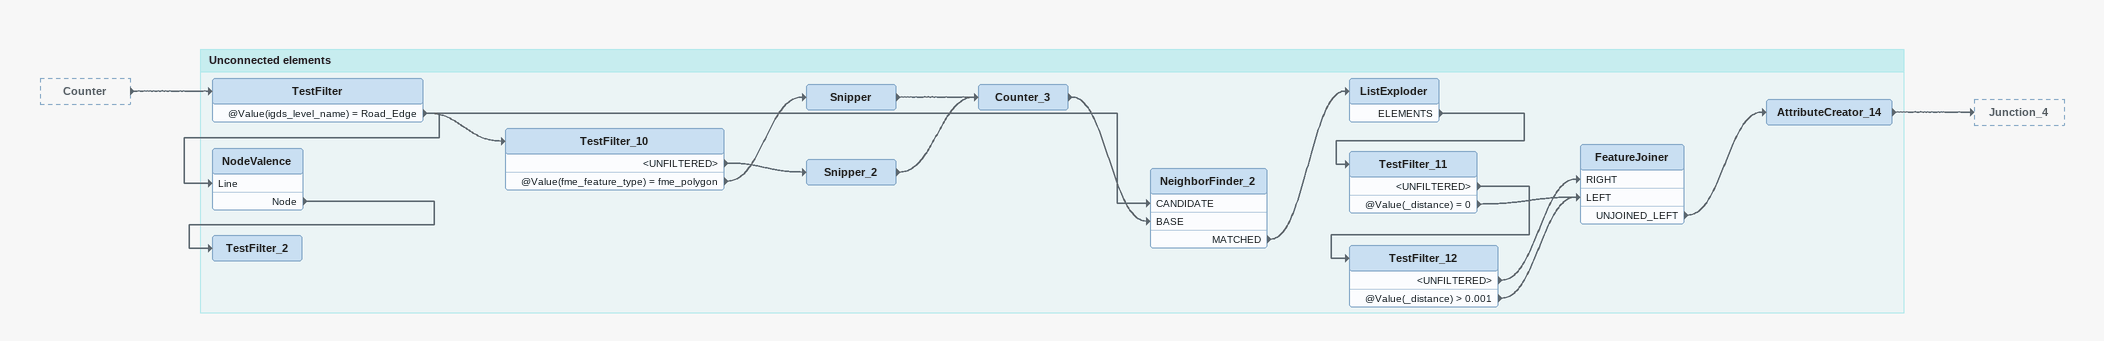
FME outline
Counter [outside]
    -> TestFilter

Bookmark: Unconnected elements
TestFilter
    @Value(igds_level_name) = Road_Edge -> NodeValence [Line]
    @Value(igds_level_name) = Road_Edge -> TestFilter_10
    @Value(igds_level_name) = Road_Edge -> NeighborFinder_2 [CANDIDATE]
TestFilter_10
    <UNFILTERED> -> Snipper_2
    @Value(fme_feature_type) = fme_polygon -> Snipper
Snipper
    -> Counter_3
Snipper_2
    -> Counter_3
Counter_3
    -> NeighborFinder_2 [BASE]
NeighborFinder_2
    MATCHED -> ListExploder
ListExploder
    ELEMENTS -> TestFilter_11
TestFilter_11
    <UNFILTERED> -> TestFilter_12
    @Value(_distance) = 0 -> FeatureJoiner [LEFT]
TestFilter_12
    <UNFILTERED> -> FeatureJoiner [RIGHT]
    @Value(_distance) > 0.001 -> FeatureJoiner [LEFT]
FeatureJoiner
    UNJOINED_LEFT -> AttributeCreator_14
AttributeCreator_14
    -> Junction_4
NodeValence
    Node -> TestFilter_2
TestFilter_2
